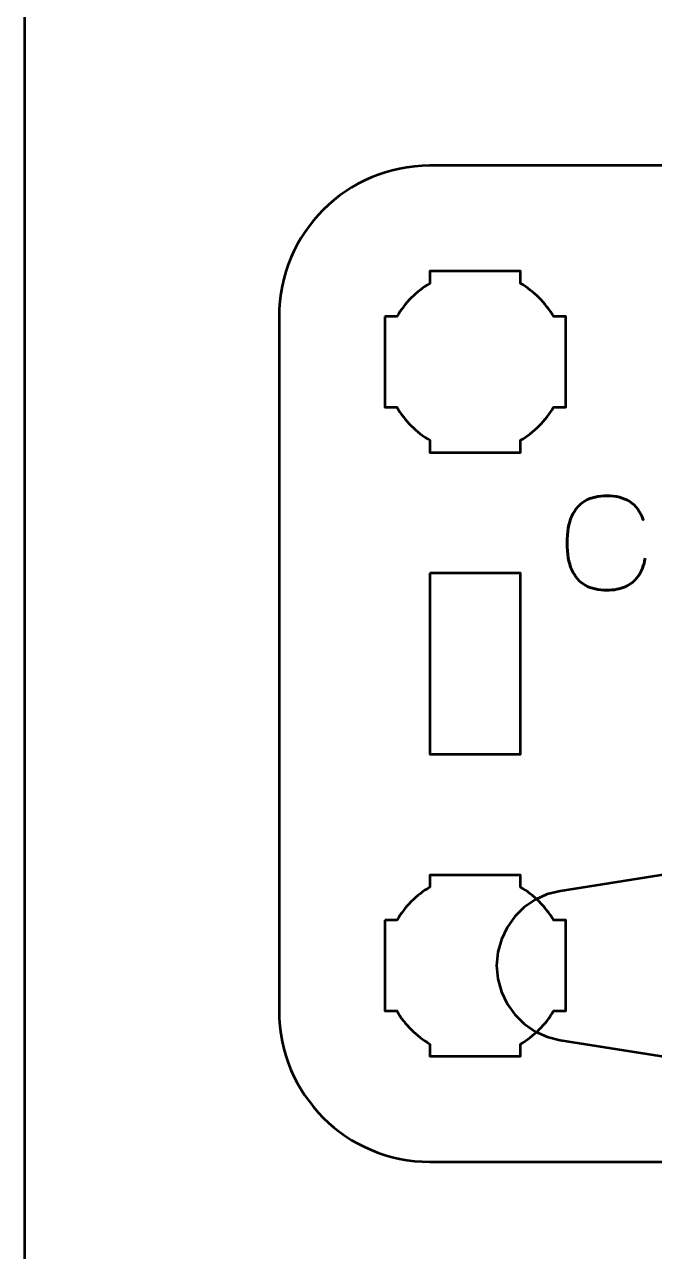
# Model space of a CAD drawing. Header units: centimetres. Extents: x -21 to 0, y -29.7 to 0.
# Drawn here: x -21 to -18.912, y -16.797 to -12.733 of the extents above; entities that cross this region are included whole.
import ezdxf

# ---------------------------------------------------------------- set-up
doc = ezdxf.new("R2010")
doc.units = ezdxf.units.CM
doc.header["$MEASUREMENT"] = 0
doc.layers.add('Layer 1', color=7, linetype='Continuous')

msp = doc.modelspace()

# ---------------------------------------------------------------- linework, layer by layer
at = {"layer": 'Layer 1', "color": 22, "lineweight": 53}
msp.add_open_spline([(-21.00003, -29.19995), (-21.00003, -29.19995), (-21.00003, -0.49992), (-21.00003, -0.49992), (-21.00003, -0.49992), (-21.00003, -0.22295), (-20.77694, 0.00004), (-20.49994, 0.00004), (-20.49994, 0.00004), (-20.49994, 0.00004), (-0.50008, 0.00004), (-0.50008, 0.00004), (-0.50008, 0.00004), (-0.22294, 0.00004), (0.00002, -0.22295), (0.00002, -0.49992), (0.00002, -0.49992), (0.00002, -0.49992), (0.00002, -29.19995), (0.00002, -29.19995), (0.00002, -29.19995), (0.00002, -29.47695), (-0.22294, -29.70004), (-0.50008, -29.70004), (-0.50008, -29.70004), (-0.50008, -29.70004), (-20.49994, -29.70004), (-20.49994, -29.70004), (-20.49994, -29.70004), (-20.77694, -29.70004), (-21.00003, -29.47695), (-21.00003, -29.19995)], degree=3, knots=[0, 0, 0, 0, 0.125, 0.125, 0.125, 0.125, 0.25, 0.25, 0.25, 0.25, 0.375, 0.375, 0.375, 0.375, 0.5, 0.5, 0.5, 0.5, 0.625, 0.625, 0.625, 0.625, 0.75, 0.75, 0.75, 0.75, 0.875, 0.875, 0.875, 0.875, 1, 1, 1, 1], dxfattribs=at)
at = {"layer": 'Layer 1', "color": 114, "lineweight": 53}
msp.add_open_spline([(-19.65583, -13.19997), (-19.65583, -13.19997), (-17.35596, -13.19997), (-17.35596, -13.19997), (-17.35596, -13.19997), (-17.07882, -13.19997), (-16.85586, -13.42306), (-16.85586, -13.70006), (-16.85586, -13.70006), (-16.85586, -13.70006), (-16.85586, -15.99993), (-16.85586, -15.99993), (-16.85586, -15.99993), (-16.85586, -16.27707), (-17.07882, -16.50003), (-17.35596, -16.50003), (-17.35596, -16.50003), (-17.35596, -16.50003), (-19.65583, -16.50003), (-19.65583, -16.50003), (-19.65583, -16.50003), (-19.93283, -16.50003), (-20.15592, -16.27707), (-20.15592, -15.99993), (-20.15592, -15.99993), (-20.15592, -15.99993), (-20.15592, -13.70006), (-20.15592, -13.70006), (-20.15592, -13.70006), (-20.15592, -13.42306), (-19.93283, -13.19997), (-19.65583, -13.19997)], degree=3, knots=[0, 0, 0, 0, 0.125, 0.125, 0.125, 0.125, 0.25, 0.25, 0.25, 0.25, 0.375, 0.375, 0.375, 0.375, 0.5, 0.5, 0.5, 0.5, 0.625, 0.625, 0.625, 0.625, 0.75, 0.75, 0.75, 0.75, 0.875, 0.875, 0.875, 0.875, 1, 1, 1, 1], dxfattribs=at)
at = {"layer": 'Layer 1', "lineweight": 53}
for points, knots in [([(-19.80589, -13.69994), (-19.80589, -13.69994), (-19.76569, -13.69994), (-19.76569, -13.69994), (-19.76569, -13.69994), (-19.73936, -13.65442), (-19.7014, -13.61649), (-19.65589, -13.59016), (-19.65589, -13.59016), (-19.65589, -13.59016), (-19.65589, -13.54994), (-19.65589, -13.54994), (-19.65589, -13.54994), (-19.65589, -13.54994), (-19.35589, -13.54994), (-19.35589, -13.54994), (-19.35589, -13.54994), (-19.35589, -13.54994), (-19.35589, -13.59013), (-19.35589, -13.59013), (-19.35589, -13.59013), (-19.31036, -13.61646), (-19.27237, -13.65441), (-19.24601, -13.69994), (-19.24601, -13.69994), (-19.24601, -13.69994), (-19.20589, -13.69994), (-19.20589, -13.69994), (-19.20589, -13.69994), (-19.20589, -13.69994), (-19.20589, -13.84536), (-19.20589, -13.84536), (-19.20589, -13.84536), (-19.20589, -13.84536), (-19.20583, -13.85001), (-19.20583, -13.85001), (-19.20583, -13.85001), (-19.20583, -13.85001), (-19.20589, -13.85465), (-19.20589, -13.85465), (-19.20589, -13.85465), (-19.20589, -13.85465), (-19.20589, -13.99994), (-19.20589, -13.99994), (-19.20589, -13.99994), (-19.20589, -13.99994), (-19.24596, -13.99994), (-19.24596, -13.99994), (-19.24596, -13.99994), (-19.27231, -14.04551), (-19.31031, -14.08352), (-19.35589, -14.10988), (-19.35589, -14.10988), (-19.35589, -14.10988), (-19.35589, -14.14994), (-19.35589, -14.14994), (-19.35589, -14.14994), (-19.35589, -14.14994), (-19.49917, -14.14994), (-19.49917, -14.14994), (-19.49917, -14.14994), (-19.49917, -14.14994), (-19.50584, -14.15002), (-19.50584, -14.15002), (-19.50584, -14.15002), (-19.50584, -14.15002), (-19.51252, -14.14994), (-19.51252, -14.14994), (-19.51252, -14.14994), (-19.51252, -14.14994), (-19.65589, -14.14994), (-19.65589, -14.14994), (-19.65589, -14.14994), (-19.65589, -14.14994), (-19.65589, -14.10984), (-19.65589, -14.10984), (-19.65589, -14.10984), (-19.70143, -14.08348), (-19.73941, -14.04549), (-19.76574, -13.99994), (-19.76574, -13.99994), (-19.76574, -13.99994), (-19.80589, -13.99994), (-19.80589, -13.99994), (-19.80589, -13.99994), (-19.80589, -13.99994), (-19.80589, -13.69994), (-19.80589, -13.69994)], [0, 0, 0, 0, 0.0454545, 0.0454545, 0.0454545, 0.0454545, 0.0909091, 0.0909091, 0.0909091, 0.0909091, 0.1363636, 0.1363636, 0.1363636, 0.1363636, 0.1818182, 0.1818182, 0.1818182, 0.1818182, 0.2272727, 0.2272727, 0.2272727, 0.2272727, 0.2727273, 0.2727273, 0.2727273, 0.2727273, 0.3181818, 0.3181818, 0.3181818, 0.3181818, 0.3636364, 0.3636364, 0.3636364, 0.3636364, 0.4090909, 0.4090909, 0.4090909, 0.4090909, 0.4545455, 0.4545455, 0.4545455, 0.4545455, 0.5, 0.5, 0.5, 0.5, 0.5454545, 0.5454545, 0.5454545, 0.5454545, 0.5909091, 0.5909091, 0.5909091, 0.5909091, 0.6363636, 0.6363636, 0.6363636, 0.6363636, 0.6818182, 0.6818182, 0.6818182, 0.6818182, 0.7272727, 0.7272727, 0.7272727, 0.7272727, 0.7727273, 0.7727273, 0.7727273, 0.7727273, 0.8181818, 0.8181818, 0.8181818, 0.8181818, 0.8636364, 0.8636364, 0.8636364, 0.8636364, 0.9090909, 0.9090909, 0.9090909, 0.9090909, 0.9545455, 0.9545455, 0.9545455, 0.9545455, 1, 1, 1, 1]), ([(-19.65583, -14.55001), (-19.65583, -14.55001), (-19.35582, -14.55001), (-19.35582, -14.55001), (-19.35582, -14.55001), (-19.35582, -14.55001), (-19.35582, -15.15002), (-19.35582, -15.15002), (-19.35582, -15.15002), (-19.35582, -15.15002), (-19.65583, -15.15002), (-19.65583, -15.15002), (-19.65583, -15.15002), (-19.65583, -15.15002), (-19.65583, -14.55001), (-19.65583, -14.55001)], [0, 0, 0, 0, 0.25, 0.25, 0.25, 0.25, 0.5, 0.5, 0.5, 0.5, 0.75, 0.75, 0.75, 0.75, 1, 1, 1, 1]), ([(-19.80589, -15.69994), (-19.80589, -15.69994), (-19.76569, -15.69994), (-19.76569, -15.69994), (-19.76569, -15.69994), (-19.73936, -15.65442), (-19.7014, -15.61649), (-19.65589, -15.59016), (-19.65589, -15.59016), (-19.65589, -15.59016), (-19.65589, -15.54994), (-19.65589, -15.54994), (-19.65589, -15.54994), (-19.65589, -15.54994), (-19.35589, -15.54994), (-19.35589, -15.54994), (-19.35589, -15.54994), (-19.35589, -15.54994), (-19.35589, -15.59013), (-19.35589, -15.59013), (-19.35589, -15.59013), (-19.31036, -15.61646), (-19.27237, -15.65441), (-19.24601, -15.69994), (-19.24601, -15.69994), (-19.24601, -15.69994), (-19.20589, -15.69994), (-19.20589, -15.69994), (-19.20589, -15.69994), (-19.20589, -15.69994), (-19.20589, -15.84536), (-19.20589, -15.84536), (-19.20589, -15.84536), (-19.20589, -15.84536), (-19.20583, -15.85001), (-19.20583, -15.85001), (-19.20583, -15.85001), (-19.20583, -15.85001), (-19.20589, -15.85465), (-19.20589, -15.85465), (-19.20589, -15.85465), (-19.20589, -15.85465), (-19.20589, -15.99994), (-19.20589, -15.99994), (-19.20589, -15.99994), (-19.20589, -15.99994), (-19.24596, -15.99994), (-19.24596, -15.99994), (-19.24596, -15.99994), (-19.27231, -16.04551), (-19.31031, -16.08352), (-19.35589, -16.10988), (-19.35589, -16.10988), (-19.35589, -16.10988), (-19.35589, -16.14994), (-19.35589, -16.14994), (-19.35589, -16.14994), (-19.35589, -16.14994), (-19.49917, -16.14994), (-19.49917, -16.14994), (-19.49917, -16.14994), (-19.49917, -16.14994), (-19.50584, -16.15002), (-19.50584, -16.15002), (-19.50584, -16.15002), (-19.50584, -16.15002), (-19.51252, -16.14994), (-19.51252, -16.14994), (-19.51252, -16.14994), (-19.51252, -16.14994), (-19.65589, -16.14994), (-19.65589, -16.14994), (-19.65589, -16.14994), (-19.65589, -16.14994), (-19.65589, -16.10984), (-19.65589, -16.10984), (-19.65589, -16.10984), (-19.70143, -16.08348), (-19.73941, -16.04549), (-19.76574, -15.99994), (-19.76574, -15.99994), (-19.76574, -15.99994), (-19.80589, -15.99994), (-19.80589, -15.99994), (-19.80589, -15.99994), (-19.80589, -15.99994), (-19.80589, -15.69994), (-19.80589, -15.69994)], [0, 0, 0, 0, 0.0454545, 0.0454545, 0.0454545, 0.0454545, 0.0909091, 0.0909091, 0.0909091, 0.0909091, 0.1363636, 0.1363636, 0.1363636, 0.1363636, 0.1818182, 0.1818182, 0.1818182, 0.1818182, 0.2272727, 0.2272727, 0.2272727, 0.2272727, 0.2727273, 0.2727273, 0.2727273, 0.2727273, 0.3181818, 0.3181818, 0.3181818, 0.3181818, 0.3636364, 0.3636364, 0.3636364, 0.3636364, 0.4090909, 0.4090909, 0.4090909, 0.4090909, 0.4545455, 0.4545455, 0.4545455, 0.4545455, 0.5, 0.5, 0.5, 0.5, 0.5454545, 0.5454545, 0.5454545, 0.5454545, 0.5909091, 0.5909091, 0.5909091, 0.5909091, 0.6363636, 0.6363636, 0.6363636, 0.6363636, 0.6818182, 0.6818182, 0.6818182, 0.6818182, 0.7272727, 0.7272727, 0.7272727, 0.7272727, 0.7727273, 0.7727273, 0.7727273, 0.7727273, 0.8181818, 0.8181818, 0.8181818, 0.8181818, 0.8636364, 0.8636364, 0.8636364, 0.8636364, 0.9090909, 0.9090909, 0.9090909, 0.9090909, 0.9545455, 0.9545455, 0.9545455, 0.9545455, 1, 1, 1, 1])]:
    msp.add_open_spline(points, degree=3, knots=knots, dxfattribs=at)
at = {"layer": 'Layer 1', "color": 30, "lineweight": 53}
for points, knots in [([(-17.25916, -14.1307), (-17.25916, -14.1307), (-17.09202, -15.18818), (-17.09202, -15.18818), (-17.09202, -15.18818), (-17.09202, -15.18818), (-17.09281, -15.227), (-17.09281, -15.227), (-17.09281, -15.227), (-17.09281, -15.227), (-17.09757, -15.26582), (-17.09757, -15.26582), (-17.09757, -15.26582), (-17.09757, -15.26582), (-17.0936, -15.30463), (-17.0936, -15.30463), (-17.0936, -15.30463), (-17.0936, -15.30463), (-17.08093, -15.34185), (-17.08093, -15.34185), (-17.08093, -15.34185), (-17.08093, -15.34185), (-17.05954, -15.37592), (-17.05954, -15.37592), (-17.05954, -15.37592), (-17.05954, -15.37592), (-17.0318, -15.40364), (-17.0318, -15.40364), (-17.0318, -15.40364), (-17.0318, -15.40364), (-16.99855, -15.42423), (-16.99855, -15.42423), (-16.99855, -15.42423), (-16.99855, -15.42423), (-16.96131, -15.4377), (-16.96131, -15.4377), (-16.96131, -15.4377), (-16.96131, -15.4377), (-16.9217, -15.44166), (-16.9217, -15.44166), (-16.9217, -15.44166), (-16.9217, -15.44166), (-16.8829, -15.43691), (-16.8829, -15.43691), (-16.8829, -15.43691), (-16.8829, -15.43691), (-16.84409, -15.43532), (-16.84409, -15.43532), (-16.84409, -15.43532), (-16.84409, -15.43532), (-16.84409, -16.26389), (-16.84409, -16.26389), (-16.84409, -16.26389), (-16.84409, -16.26389), (-16.8829, -16.26309), (-16.8829, -16.26309), (-16.8829, -16.26309), (-16.8829, -16.26309), (-16.9217, -16.25834), (-16.9217, -16.25834), (-16.9217, -16.25834), (-16.9217, -16.25834), (-16.96131, -16.26231), (-16.96131, -16.26231), (-16.96131, -16.26231), (-16.96131, -16.26231), (-16.99855, -16.27577), (-16.99855, -16.27577), (-16.99855, -16.27577), (-16.99855, -16.27577), (-17.0318, -16.29636), (-17.0318, -16.29636), (-17.0318, -16.29636), (-17.0318, -16.29636), (-17.05954, -16.32409), (-17.05954, -16.32409), (-17.05954, -16.32409), (-17.05954, -16.32409), (-17.08093, -16.35736), (-17.08093, -16.35736), (-17.08093, -16.35736), (-17.08093, -16.35736), (-17.0936, -16.39459), (-17.0936, -16.39459), (-17.0936, -16.39459), (-17.0936, -16.39459), (-17.09757, -16.43419), (-17.09757, -16.43419), (-17.09757, -16.43419), (-17.09757, -16.43419), (-17.09281, -16.47301), (-17.09281, -16.47301), (-17.09281, -16.47301), (-17.09281, -16.47301), (-17.09226, -16.50003), (-17.09226, -16.50003), (-17.09226, -16.50003), (-17.09226, -16.50003), (-17.91954, -16.50003), (-17.91954, -16.50003), (-17.91954, -16.50003), (-17.91954, -16.50003), (-17.91899, -16.47301), (-17.91899, -16.47301), (-17.91899, -16.47301), (-17.91899, -16.47301), (-17.91424, -16.43419), (-17.91424, -16.43419), (-17.91424, -16.43419), (-17.91424, -16.43419), (-17.9182, -16.39459), (-17.9182, -16.39459), (-17.9182, -16.39459), (-17.9182, -16.39459), (-17.93087, -16.35736), (-17.93087, -16.35736), (-17.93087, -16.35736), (-17.93087, -16.35736), (-17.95226, -16.32409), (-17.95226, -16.32409), (-17.95226, -16.32409), (-17.95226, -16.32409), (-17.97999, -16.29636), (-17.97999, -16.29636), (-17.97999, -16.29636), (-17.97999, -16.29636), (-18.01326, -16.27577), (-18.01326, -16.27577), (-18.01326, -16.27577), (-18.01326, -16.27577), (-18.05048, -16.26231), (-18.05048, -16.26231), (-18.05048, -16.26231), (-18.05048, -16.26231), (-18.09009, -16.25834), (-18.09009, -16.25834), (-18.09009, -16.25834), (-18.09009, -16.25834), (-18.1289, -16.26309), (-18.1289, -16.26309), (-18.1289, -16.26309), (-18.1289, -16.26309), (-18.16692, -16.26389), (-18.16692, -16.26389), (-18.16692, -16.26389), (-18.16692, -16.26389), (-19.2244, -16.09675), (-19.2244, -16.09675), (-19.2244, -16.09675), (-19.2244, -16.09675), (-19.26717, -16.08645), (-19.26717, -16.08645), (-19.26717, -16.08645), (-19.26717, -16.08645), (-19.30678, -16.06823), (-19.30678, -16.06823), (-19.30678, -16.06823), (-19.30678, -16.06823), (-19.34322, -16.04288), (-19.34322, -16.04288), (-19.34322, -16.04288), (-19.34322, -16.04288), (-19.3749, -16.01199), (-19.3749, -16.01199), (-19.3749, -16.01199), (-19.3749, -16.01199), (-19.40025, -15.97635), (-19.40025, -15.97635), (-19.40025, -15.97635), (-19.40025, -15.97635), (-19.41925, -15.93674), (-19.41925, -15.93674), (-19.41925, -15.93674), (-19.41925, -15.93674), (-19.43115, -15.89397), (-19.43115, -15.89397), (-19.43115, -15.89397), (-19.43115, -15.89397), (-19.43511, -15.84961), (-19.43511, -15.84961), (-19.43511, -15.84961), (-19.43511, -15.84961), (-19.43115, -15.80604), (-19.43115, -15.80604), (-19.43115, -15.80604), (-19.43115, -15.80604), (-19.41925, -15.76327), (-19.41925, -15.76327), (-19.41925, -15.76327), (-19.41925, -15.76327), (-19.40025, -15.72366), (-19.40025, -15.72366), (-19.40025, -15.72366), (-19.40025, -15.72366), (-19.3749, -15.68722), (-19.3749, -15.68722), (-19.3749, -15.68722), (-19.3749, -15.68722), (-19.34322, -15.65633), (-19.34322, -15.65633), (-19.34322, -15.65633), (-19.34322, -15.65633), (-19.30678, -15.63178), (-19.30678, -15.63178), (-19.30678, -15.63178), (-19.30678, -15.63178), (-19.26717, -15.61355), (-19.26717, -15.61355), (-19.26717, -15.61355), (-19.26717, -15.61355), (-19.2244, -15.60326), (-19.2244, -15.60326), (-19.2244, -15.60326), (-19.2244, -15.60326), (-18.16692, -15.43532), (-18.16692, -15.43532), (-18.16692, -15.43532), (-18.16692, -15.43532), (-18.1289, -15.43691), (-18.1289, -15.43691), (-18.1289, -15.43691), (-18.1289, -15.43691), (-18.09009, -15.44166), (-18.09009, -15.44166), (-18.09009, -15.44166), (-18.09009, -15.44166), (-18.05048, -15.4377), (-18.05048, -15.4377), (-18.05048, -15.4377), (-18.05048, -15.4377), (-18.01326, -15.42423), (-18.01326, -15.42423), (-18.01326, -15.42423), (-18.01326, -15.42423), (-17.97999, -15.40364), (-17.97999, -15.40364), (-17.97999, -15.40364), (-17.97999, -15.40364), (-17.95226, -15.37592), (-17.95226, -15.37592), (-17.95226, -15.37592), (-17.95226, -15.37592), (-17.93087, -15.34185), (-17.93087, -15.34185), (-17.93087, -15.34185), (-17.93087, -15.34185), (-17.9182, -15.30463), (-17.9182, -15.30463), (-17.9182, -15.30463), (-17.9182, -15.30463), (-17.91424, -15.26582), (-17.91424, -15.26582), (-17.91424, -15.26582), (-17.91424, -15.26582), (-17.91899, -15.227), (-17.91899, -15.227), (-17.91899, -15.227), (-17.91899, -15.227), (-17.91978, -15.18818), (-17.91978, -15.18818), (-17.91978, -15.18818), (-17.91978, -15.18818), (-17.75265, -14.1307), (-17.75265, -14.1307), (-17.75265, -14.1307), (-17.75265, -14.1307), (-17.74235, -14.08793), (-17.74235, -14.08793), (-17.74235, -14.08793), (-17.74235, -14.08793), (-17.72413, -14.04753), (-17.72413, -14.04753), (-17.72413, -14.04753), (-17.72413, -14.04753), (-17.69878, -14.01109), (-17.69878, -14.01109), (-17.69878, -14.01109), (-17.69878, -14.01109), (-17.66789, -13.9802), (-17.66789, -13.9802), (-17.66789, -13.9802), (-17.66789, -13.9802), (-17.63225, -13.95406), (-17.63225, -13.95406), (-17.63225, -13.95406), (-17.63225, -13.95406), (-17.59264, -13.93584), (-17.59264, -13.93584), (-17.59264, -13.93584), (-17.59264, -13.93584), (-17.54985, -13.92396), (-17.54985, -13.92396), (-17.54985, -13.92396), (-17.54985, -13.92396), (-17.5055, -13.92), (-17.5055, -13.92), (-17.5055, -13.92), (-17.5055, -13.92), (-17.46193, -13.92396), (-17.46193, -13.92396), (-17.46193, -13.92396), (-17.46193, -13.92396), (-17.41916, -13.93584), (-17.41916, -13.93584), (-17.41916, -13.93584), (-17.41916, -13.93584), (-17.37955, -13.95406), (-17.37955, -13.95406), (-17.37955, -13.95406), (-17.37955, -13.95406), (-17.34391, -13.9802), (-17.34391, -13.9802), (-17.34391, -13.9802), (-17.34391, -13.9802), (-17.31302, -14.01109), (-17.31302, -14.01109), (-17.31302, -14.01109), (-17.31302, -14.01109), (-17.28766, -14.04753), (-17.28766, -14.04753), (-17.28766, -14.04753), (-17.28766, -14.04753), (-17.26945, -14.08793), (-17.26945, -14.08793), (-17.26945, -14.08793), (-17.26945, -14.08793), (-17.25916, -14.1307), (-17.25916, -14.1307)], [0, 0, 0, 0, 0.0121951, 0.0121951, 0.0121951, 0.0121951, 0.0243902, 0.0243902, 0.0243902, 0.0243902, 0.0365854, 0.0365854, 0.0365854, 0.0365854, 0.0487805, 0.0487805, 0.0487805, 0.0487805, 0.0609756, 0.0609756, 0.0609756, 0.0609756, 0.0731707, 0.0731707, 0.0731707, 0.0731707, 0.0853659, 0.0853659, 0.0853659, 0.0853659, 0.097561, 0.097561, 0.097561, 0.097561, 0.1097561, 0.1097561, 0.1097561, 0.1097561, 0.1219512, 0.1219512, 0.1219512, 0.1219512, 0.1341463, 0.1341463, 0.1341463, 0.1341463, 0.1463415, 0.1463415, 0.1463415, 0.1463415, 0.1585366, 0.1585366, 0.1585366, 0.1585366, 0.1707317, 0.1707317, 0.1707317, 0.1707317, 0.1829268, 0.1829268, 0.1829268, 0.1829268, 0.195122, 0.195122, 0.195122, 0.195122, 0.2073171, 0.2073171, 0.2073171, 0.2073171, 0.2195122, 0.2195122, 0.2195122, 0.2195122, 0.2317073, 0.2317073, 0.2317073, 0.2317073, 0.2439024, 0.2439024, 0.2439024, 0.2439024, 0.2560976, 0.2560976, 0.2560976, 0.2560976, 0.2682927, 0.2682927, 0.2682927, 0.2682927, 0.2804878, 0.2804878, 0.2804878, 0.2804878, 0.2926829, 0.2926829, 0.2926829, 0.2926829, 0.304878, 0.304878, 0.304878, 0.304878, 0.3170732, 0.3170732, 0.3170732, 0.3170732, 0.3292683, 0.3292683, 0.3292683, 0.3292683, 0.3414634, 0.3414634, 0.3414634, 0.3414634, 0.3536585, 0.3536585, 0.3536585, 0.3536585, 0.3658537, 0.3658537, 0.3658537, 0.3658537, 0.3780488, 0.3780488, 0.3780488, 0.3780488, 0.3902439, 0.3902439, 0.3902439, 0.3902439, 0.402439, 0.402439, 0.402439, 0.402439, 0.4146341, 0.4146341, 0.4146341, 0.4146341, 0.4268293, 0.4268293, 0.4268293, 0.4268293, 0.4390244, 0.4390244, 0.4390244, 0.4390244, 0.4512195, 0.4512195, 0.4512195, 0.4512195, 0.4634146, 0.4634146, 0.4634146, 0.4634146, 0.4756098, 0.4756098, 0.4756098, 0.4756098, 0.4878049, 0.4878049, 0.4878049, 0.4878049, 0.5, 0.5, 0.5, 0.5, 0.5121951, 0.5121951, 0.5121951, 0.5121951, 0.5243902, 0.5243902, 0.5243902, 0.5243902, 0.5365854, 0.5365854, 0.5365854, 0.5365854, 0.5487805, 0.5487805, 0.5487805, 0.5487805, 0.5609756, 0.5609756, 0.5609756, 0.5609756, 0.5731707, 0.5731707, 0.5731707, 0.5731707, 0.5853659, 0.5853659, 0.5853659, 0.5853659, 0.597561, 0.597561, 0.597561, 0.597561, 0.6097561, 0.6097561, 0.6097561, 0.6097561, 0.6219512, 0.6219512, 0.6219512, 0.6219512, 0.6341463, 0.6341463, 0.6341463, 0.6341463, 0.6463415, 0.6463415, 0.6463415, 0.6463415, 0.6585366, 0.6585366, 0.6585366, 0.6585366, 0.6707317, 0.6707317, 0.6707317, 0.6707317, 0.6829268, 0.6829268, 0.6829268, 0.6829268, 0.695122, 0.695122, 0.695122, 0.695122, 0.7073171, 0.7073171, 0.7073171, 0.7073171, 0.7195122, 0.7195122, 0.7195122, 0.7195122, 0.7317073, 0.7317073, 0.7317073, 0.7317073, 0.7439024, 0.7439024, 0.7439024, 0.7439024, 0.7560976, 0.7560976, 0.7560976, 0.7560976, 0.7682927, 0.7682927, 0.7682927, 0.7682927, 0.7804878, 0.7804878, 0.7804878, 0.7804878, 0.7926829, 0.7926829, 0.7926829, 0.7926829, 0.804878, 0.804878, 0.804878, 0.804878, 0.8170732, 0.8170732, 0.8170732, 0.8170732, 0.8292683, 0.8292683, 0.8292683, 0.8292683, 0.8414634, 0.8414634, 0.8414634, 0.8414634, 0.8536585, 0.8536585, 0.8536585, 0.8536585, 0.8658537, 0.8658537, 0.8658537, 0.8658537, 0.8780488, 0.8780488, 0.8780488, 0.8780488, 0.8902439, 0.8902439, 0.8902439, 0.8902439, 0.902439, 0.902439, 0.902439, 0.902439, 0.9146341, 0.9146341, 0.9146341, 0.9146341, 0.9268293, 0.9268293, 0.9268293, 0.9268293, 0.9390244, 0.9390244, 0.9390244, 0.9390244, 0.9512195, 0.9512195, 0.9512195, 0.9512195, 0.9634146, 0.9634146, 0.9634146, 0.9634146, 0.9756098, 0.9756098, 0.9756098, 0.9756098, 0.9878049, 0.9878049, 0.9878049, 0.9878049, 1, 1, 1, 1]), ([(-18.94226, -14.50037), (-18.94678, -14.52457), (-18.95468, -14.54454), (-18.96576, -14.5602), (-18.96576, -14.5602), (-18.9769, -14.5758), (-18.99116, -14.58737), (-19.00851, -14.59492), (-19.00851, -14.59492), (-19.0258, -14.60247), (-19.04612, -14.60628), (-19.06926, -14.60621), (-19.06926, -14.60621), (-19.09741, -14.60628), (-19.12133, -14.60084), (-19.14095, -14.58977), (-19.14095, -14.58977), (-19.16056, -14.57876), (-19.17552, -14.56176), (-19.18582, -14.53869), (-19.18582, -14.53869), (-19.19612, -14.51561), (-19.20127, -14.48605), (-19.20134, -14.45), (-19.20134, -14.45), (-19.20127, -14.41409), (-19.19612, -14.38459), (-19.18582, -14.36152), (-19.18582, -14.36152), (-19.17552, -14.33845), (-19.16056, -14.32138), (-19.14095, -14.3103), (-19.14095, -14.3103), (-19.12133, -14.29922), (-19.09741, -14.29372), (-19.06926, -14.29379), (-19.06926, -14.29379), (-19.03913, -14.29372), (-19.01388, -14.30014), (-18.99356, -14.31305), (-18.99356, -14.31305), (-18.97331, -14.32596), (-18.95842, -14.34593), (-18.94904, -14.37295), (-18.94904, -14.37295), (-18.95842, -14.34593), (-18.97331, -14.32596), (-18.99356, -14.31305), (-18.99356, -14.31305), (-19.01388, -14.30014), (-19.03913, -14.29372), (-19.06926, -14.29379), (-19.06926, -14.29379), (-19.09741, -14.29372), (-19.12133, -14.29922), (-19.14095, -14.3103), (-19.14095, -14.3103), (-19.16056, -14.32138), (-19.17552, -14.33845), (-19.18582, -14.36152), (-19.18582, -14.36152), (-19.19612, -14.38459), (-19.20127, -14.41409), (-19.20134, -14.45), (-19.20134, -14.45), (-19.20127, -14.48605), (-19.19612, -14.51561), (-19.18582, -14.53869), (-19.18582, -14.53869), (-19.17552, -14.56176), (-19.16056, -14.57876), (-19.14095, -14.58977), (-19.14095, -14.58977), (-19.12133, -14.60084), (-19.09741, -14.60628), (-19.06926, -14.60621), (-19.06926, -14.60621), (-19.04612, -14.60628), (-19.0258, -14.60247), (-19.00851, -14.59492), (-19.00851, -14.59492), (-18.99116, -14.58737), (-18.9769, -14.5758), (-18.96576, -14.5602), (-18.96576, -14.5602), (-18.95468, -14.54454), (-18.94678, -14.52457), (-18.94226, -14.50037)], [0, 0, 0, 0, 0.0454545, 0.0454545, 0.0454545, 0.0454545, 0.0909091, 0.0909091, 0.0909091, 0.0909091, 0.1363636, 0.1363636, 0.1363636, 0.1363636, 0.1818182, 0.1818182, 0.1818182, 0.1818182, 0.2272727, 0.2272727, 0.2272727, 0.2272727, 0.2727273, 0.2727273, 0.2727273, 0.2727273, 0.3181818, 0.3181818, 0.3181818, 0.3181818, 0.3636364, 0.3636364, 0.3636364, 0.3636364, 0.4090909, 0.4090909, 0.4090909, 0.4090909, 0.4545455, 0.4545455, 0.4545455, 0.4545455, 0.5, 0.5, 0.5, 0.5, 0.5454545, 0.5454545, 0.5454545, 0.5454545, 0.5909091, 0.5909091, 0.5909091, 0.5909091, 0.6363636, 0.6363636, 0.6363636, 0.6363636, 0.6818182, 0.6818182, 0.6818182, 0.6818182, 0.7272727, 0.7272727, 0.7272727, 0.7272727, 0.7727273, 0.7727273, 0.7727273, 0.7727273, 0.8181818, 0.8181818, 0.8181818, 0.8181818, 0.8636364, 0.8636364, 0.8636364, 0.8636364, 0.9090909, 0.9090909, 0.9090909, 0.9090909, 0.9545455, 0.9545455, 0.9545455, 0.9545455, 1, 1, 1, 1])]:
    msp.add_open_spline(points, degree=3, knots=knots, dxfattribs=at)

doc.saveas('drawing.dxf')
